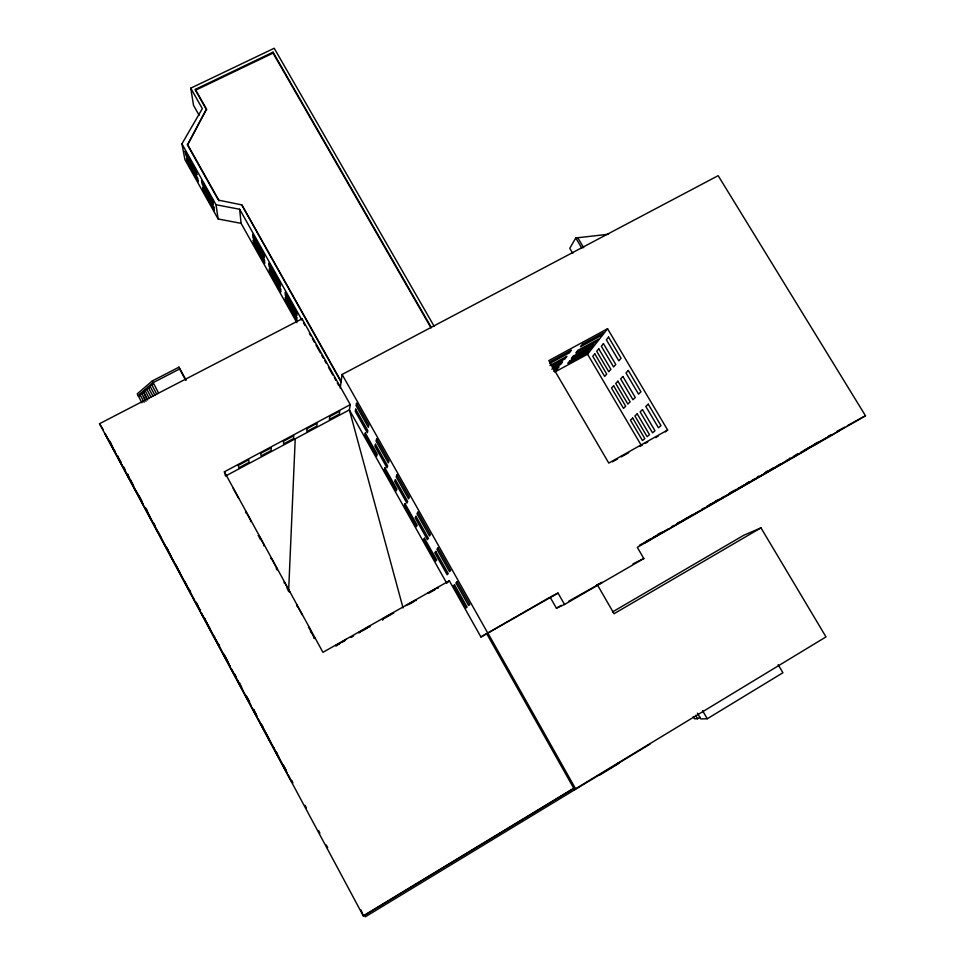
<?xml version="1.0" encoding="UTF-8"?>
<svg xmlns="http://www.w3.org/2000/svg" width="965" height="965" viewBox="0 0 965 965"><rect width="100%" height="100%" fill="white"/><g stroke="black" fill="none" stroke-linecap="round" stroke-linejoin="round"><path stroke-width="1.45" d="M302.045 318.824L350.295 404.637L224.387 471.801L322.937 652.328L449.328 580.773L480.92 636.96L486.674 633.643L573.825 788.417L363.371 916.038L99.516 423.719L302.045 318.824L302.009 320.187L239.646 209.26L216.039 204.749L181.939 143.845L202.324 108.635L190.768 88.153L274.205 48.25L434.202 326.363M291.466 781.891L291.514 780.178L292.938 782.82M296.725 606.008L296.762 604.814L302.383 615.115M288.607 591.629L295.23 438.81M340.211 388.135L342.105 374.456L718.165 175.666L865.484 415.758L637.298 547.36L643.824 558.554L564.537 604.464L556.407 608.191L550.098 597.154M350.295 404.637L349.366 409.896L403.056 607.962M314.518 638.601L309.09 627.383L308.402 627.769M335.699 645.887L346.411 639.24M218.15 199.634L187.5 144.955L206.51 109.117L195.352 89.371L273.035 52.17L431.258 327.352M187.5 144.955L206.51 109.117M608.541 234.242L575.755 237.957L569.772 248.331L572.764 253.361M358.715 632.847L369.583 626.128L369.969 626.804M368.859 627.105L369.583 626.128M554.742 372.08L587.564 354.215L607.576 328.739L667.623 430.028L665.331 431.862M449.328 580.773L446.747 583.222L349.366 409.896L225.521 476.047L224.387 471.801M152.277 380.946L137.259 393.841L138.055 395.566L153.001 382.719L179.599 368.992L179.008 367.158L152.277 380.946L158.513 392.864M697.43 713.159L700.759 718.925L707.261 718.756L782.917 672.75L778.164 664.68M612.522 611.931L743.919 535.177L760.963 527.855L825.992 636.9L575.598 788.791L573.584 788.369L364.541 915.134L365.409 916.75L649.903 744.148M693.159 716.549L694.462 718.816L697.586 718.732L700.132 717.188M760.963 527.855L614.042 613.716L597.239 584.561M556.407 608.191L561.316 605.357M657.696 534.526L660.289 533.018M714.848 501.691L717.333 500.256M736.054 489.46L729.914 492.994L732.833 491.426M745.885 483.791L749.564 481.668M764.775 472.898L767.368 471.403M769.974 469.907L772.567 468.411M795.076 455.432L797.645 453.948M814.943 443.84L817.548 442.344M828.525 436.168L831.046 434.72M639.433 545.285L641.966 543.826M643.004 543.331L650.675 538.904M653.233 537.433L662.171 532.27M671.483 526.806L673.992 525.346M676.513 524.007L679.034 522.451M681.579 521.088L692.979 514.514M701.471 509.508L703.955 508.072M706.452 506.637L719.215 499.375M721.724 497.928L724.232 496.48M736.971 489.146L744.425 484.84M746.91 483.405L749.395 481.969M751.892 480.546L754.377 479.11M766.741 471.222L767.078 471.788L769.539 470.365M771.831 468.93L774.449 467.434M776.934 466.095L780.975 463.658M800.383 452.573L806.161 449.147M806.885 448.822L815.992 443.574M548.808 597.902L487.88 633.04L575.598 788.791M646.695 541.317L668.021 529.134M676.586 524.067L699.251 511.124M706.959 506.565L730.939 492.862M738.72 488.242L762.736 474.515M770.275 470.052L783.085 462.778M783.906 462.187L793.073 457.024M803.7 450.764L826.559 437.712M480.92 636.96L558.035 593.089L564.537 604.464M257.185 716.778L253.698 710.276L254.386 709.89M384.372 617.757L393.274 612.715L393.648 613.39M405.746 605.646L415.855 599.928L416.229 600.604M427.833 593.149L437.881 587.456L438.255 588.131M336.966 645.163L339.523 643.715M342.08 642.268L344.626 640.82M351.043 637.419L353.636 635.935M362.514 630.7L367.593 627.817M384.758 618.107L392.321 613.824M408.436 604.693L414.697 601.159M429.051 593.029L435.263 589.506M314.047 638.118L314.735 637.732M237.306 679.71L239.38 683.582L240.068 683.196M667.623 430.028L608.794 463.091L548.844 360.596L607.576 328.739M612.534 461.789L617.516 458.99M621.255 456.891L628.734 452.681M639.867 446.421L642.497 444.949M645.115 443.478L647.732 442.006M655.597 437.579L658.226 436.108M199.864 609.844L200.551 609.47M276.195 568.759L276.883 568.385L271.31 558.18L270.622 558.554M263.626 545.744L264.314 545.37L258.765 535.213L258.089 535.587M837.005 431.343L844.773 427.097M847.367 425.674L865.484 415.758M827.765 437.048L830.177 435.734M838.983 430.921L806.776 449.111M552.113 365.892L565.032 358.871L566.889 356.338L549.978 365.53M552.294 367.508L562.559 361.923L560.749 364.372L551.835 369.233M553.958 369.498L559.024 366.748L557.275 369.137L553.5 371.187M818.778 442.585L815.16 444.551L814.81 443.972M786.777 460.414L790.106 458.616L789.756 458.049M806.33 449.811L644.548 542.897L649.312 540.364M250.454 521.595L251.141 521.221L245.617 511.124L246.075 513.187M550.195 361.658L571.34 350.186L569.422 352.792L549.724 363.491M767.078 471.788L769.202 470.631M756.657 477.82L758.743 476.698L758.406 476.131M763.81 473.936L765.957 472.766L765.607 472.187M731.94 492.319L733.955 491.233L733.605 490.642M713.473 503.042L710.578 504.599L710.24 504.019M150.021 516.842L146.668 510.594L147.356 510.232M681.387 521.546L678.709 522.97L678.371 522.391M132.748 484.623L127.428 474.696L128.116 474.334M121.108 462.898L117.79 456.71L118.478 456.349M151.927 385.397L151.541 384.444L153.411 383.479L148.2 387.327L148.598 388.268M147.657 399.908L143.218 391.621L150.263 386.832M145.281 391.127L144.871 390.198L146.728 389.233M141.976 393.973L141.566 393.044L143.423 392.092M140.118 394.926L138.465 396.313L140.311 395.348L139.913 394.468L143.628 392.55M551.425 596.479L558.035 593.089M633.028 563.813L643.824 558.554M206.631 109.986L195.485 90.264L273.071 53.111L273.035 52.17M597.033 584.814L602.208 582.353L568.638 601.255M617.733 763.17L619.011 763.303L599.675 775.028L598.481 774.847M181.939 143.845L184.93 159.623L218.126 218.971L241.093 223.349L296.858 322.66M187.355 144.123L218.778 200.189L241.817 204.894L341.345 381.778M229.658 665.416L230.249 666.031M213.977 636.152L214.725 637.045M205.171 619.216L204.327 618.167L209.803 628.384M146.668 510.594L148.043 512.644M127.428 474.696L128.972 477.072M117.79 456.71L121.397 462.923M113.773 449.207L115.438 451.813M109.057 440.257L110.203 442.054M99.516 423.719L103.388 429.835M797.392 453.864L797.741 454.443L794.316 456.3L793.978 455.733M577.758 237.728L583.68 247.679M575.755 237.957L581.859 248.222M587.564 354.215L641.291 445.396M702.508 710.566L707.261 718.756M695.596 715.306L697.586 718.732M273.071 53.111L431.053 327.931M199.128 115.281L193.507 105.294L190.768 88.153M342.105 374.456L487.988 633.486M573.584 788.369L574.465 789.913M341.272 382.273L241.817 204.894M303.48 322.805L304.952 325.422M309.355 333.263L310.827 335.868M312.298 338.486L314.506 342.406M315.965 345.024L320.38 352.852M321.852 355.47L323.311 358.087M324.783 360.693L326.254 363.31M328.462 367.231L332.865 375.071M334.336 377.689L335.808 380.294M337.28 382.912L338.739 385.53M383.479 619.156L383.093 618.469L382.61 620.206M359.354 631.918L359.728 632.606M336.109 645.078L336.483 645.766M179.008 367.158L185.956 379.836M179.599 368.992L185.811 380.355M233.204 488.362L238.693 498.423M289.862 592.172L284.265 581.919L284.349 583.318M259.09 537.047L260.466 539.568M287.124 588.397L288.511 590.942M310.332 630.917L311.731 633.486M151.541 384.444L156.716 394.094M149.864 385.891L155.039 395.517M148.2 387.327L153.17 396.482M146.535 388.762L150.986 397.061M144.871 390.198L149.322 398.485M143.218 391.621L147.452 399.45M141.566 393.044L146.005 401.319M143.387 396.567L144.798 399.172M139.913 394.468L144.147 402.284M138.26 395.891L141.976 402.803M110.119 441.753L111.542 444.407M123.629 466.964L125.052 469.617M130.287 479.533L133.58 485.672M138.924 495.624L141.566 500.558M145.691 508.109L147.114 510.762M153.507 522.704L154.931 525.358M167.078 548.168L168.417 550.665M189.224 589.482L190.575 591.991M196.016 602.148L198.332 606.322M218.126 643.39L219.477 645.923M223.94 654.089L228.21 662.207M234.604 674.004L236.027 676.658M240.297 684.619L241.72 687.273M246.702 696.561L249.549 701.869M253.819 709.83L256.147 714.329M261.636 724.438L263.059 727.091M276.05 751.482L277.438 754.075M283.384 765.161L286.171 770.36M305 805.317L306.412 807.97M318.474 830.467L319.897 833.109M326.279 845.026L327.702 847.668M109.154 440.583L113.11 447.977M136.801 492.174L142.132 502.138M158.127 531.968L161.481 538.241M165.884 546.443L171.287 556.516M175.389 564.187L180.129 573.029M184.846 581.811L190.274 591.955M195.774 602.208L199.188 608.577M216.027 640L219.465 646.405M224.133 655.139L228.958 664.137M234.543 674.547L235.93 677.128M246.003 695.91L249.465 702.387M263.228 728.068L268.825 738.502M273.083 746.452L274.482 749.069M275.894 751.687L278.692 756.934M283.288 765.498L286.11 770.758M143.266 504.418L104.859 433.381L290.513 779.78L288.414 775.209M144.69 507.071L186.667 585.393M188.091 588.047L194.496 599.989M195.919 602.643L200.189 610.604M201.613 613.27L216.558 641.146M217.969 643.8L230.068 666.357M231.491 669.022L243.59 691.579M245.014 694.233L251.419 706.187M252.842 708.841L257.112 716.802M258.536 719.456L286.991 772.555M361.043 909.874L363.371 916.038M195.352 89.371L195.485 90.264M216.039 204.749L218.126 218.971M218.778 200.189L218.886 200.937M239.646 209.26L241.093 223.349M276.883 568.385L277.027 569.917M293.649 435.794L293.637 438.532L283.601 443.9L283.505 441.21L293.649 435.794M296.786 317.714L296.75 320.452L285.387 300.212L285.338 297.341L296.786 317.714M296.822 312.865L296.798 315.664L285.302 295.194L285.242 292.262L296.822 312.865M307.015 428.665L306.894 431.464L316.87 426.132L317.087 423.285L307.015 428.665M329.728 416.542L329.391 419.449L339.306 414.154L339.74 411.199L329.728 416.542M356.531 403.286L356.085 405.577L368.316 427.314L368.859 425.167L356.531 403.286M355.711 409.16L355.277 411.38L367.315 432.766L367.834 430.692L355.711 409.16M365.289 433.02L364.794 435.034L376.688 456.18L377.267 454.298L365.289 433.02M376.615 438.942L376.024 440.993L388.34 462.886L389.028 460.993L376.615 438.942M375.457 444.25L374.878 446.228L387.001 467.772L387.653 465.938L375.457 444.25M384.854 467.82L384.227 469.605L396.193 490.908L396.917 489.255L384.854 467.82M396.905 474.985L396.169 476.794L408.581 498.845L409.413 497.192L396.905 474.985M395.409 479.702L394.685 481.451L406.892 503.139L407.688 501.547L395.409 479.702M405.047 503.73L404.275 505.286L416.337 526.733L417.194 525.322L405.047 503.73M417.857 512.198L416.964 513.742L429.473 535.961L430.45 534.574L417.857 512.198M415.999 516.311L415.131 517.795L427.423 539.652L428.376 538.313L415.999 516.311M424.443 538.229L423.538 539.556L435.673 561.148L436.675 559.977L424.443 538.229M569.7 360.946L567.878 363.371L587.842 352.502L589.784 350.018L569.7 360.946M573.367 356.049L571.485 358.534L591.702 347.545L593.704 344.988L573.367 356.049M582.474 344.143L580.484 346.785L601.292 335.494L603.427 332.768L582.474 344.143M577.842 350.392L575.924 352.949L596.406 341.815L598.469 339.185L577.842 350.392M437.977 547.951L436.94 549.254L449.533 571.618L450.667 570.484L437.977 547.951M435.782 551.473L434.769 552.716L447.145 574.73L448.243 573.632L435.782 551.473M594.766 353.793L592.775 356.266L604.669 376.422L606.732 374.094L594.766 353.793M598.758 348.775L596.72 351.32L608.77 371.73L610.893 369.33L598.758 348.775M608.529 337.111L606.37 339.801L618.818 360.838L621.074 358.28L608.529 337.111M603.439 343.637L601.352 346.242L613.583 366.953L615.767 364.481L603.439 343.637M613.631 385.795L611.52 388.051L623.486 408.352L625.682 406.217L613.631 385.795M617.902 381.187L615.73 383.503L627.853 404.058L630.121 401.862L617.902 381.187M622.883 376.495L620.64 378.883L632.968 399.727L635.284 397.471L622.883 376.495M628.312 370.488L625.996 372.96L638.541 394.142L640.941 391.814L628.312 370.488M632.678 418.062L630.434 420.125L642.473 440.547L644.813 438.629L632.678 418.062M637.214 413.876L634.898 415.987L647.117 436.675L649.505 434.696L637.214 413.876M648.275 404.19L645.814 406.434L658.432 427.748L660.989 425.649L648.275 404.19M642.497 409.655L640.121 411.826L652.521 432.815L654.982 430.776L642.497 409.655M457.072 581.859L455.89 582.92L468.568 605.441L469.846 604.548L457.072 581.859M454.539 584.814L453.393 585.827L465.854 607.986L467.084 607.118L454.539 584.814M248.62 459.822L238.355 465.299L238.874 467.784L249.042 462.356L248.62 459.822M270.984 447.893L260.791 453.333L261.093 455.914L271.189 450.522L270.984 447.893M264.12 254.688L252.685 234.326L252.951 237.631L264.314 257.86L264.12 254.688M280.381 283.613L268.873 263.131L269.03 266.243L280.465 286.593L280.381 283.613M264.507 260.297L253.204 240.164L253.457 243.385L264.7 263.397L264.507 260.297M280.694 289.114L269.319 268.861L269.476 271.913L280.779 292.033L280.694 289.114M196.293 171.119L185.063 151.071L185.787 154.907L196.932 174.822L196.293 171.119M212.807 200.611L201.516 180.443L202.131 184.086L213.349 204.134L212.807 200.611M197.584 178.079L186.498 158.26L187.198 161.999L198.211 181.697L197.584 178.079M213.856 207.149L202.698 187.21L203.289 190.768L214.375 210.587L213.856 207.149"/></g></svg>
